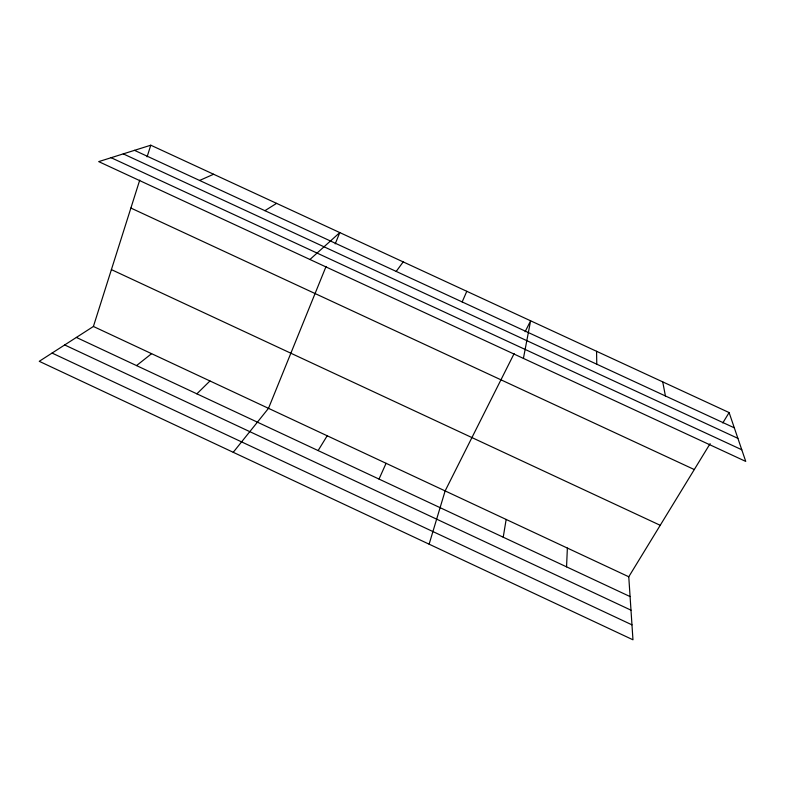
<?xml version="1.0" encoding="UTF-8"?>
<svg xmlns="http://www.w3.org/2000/svg" width="785" height="785" viewBox="0 0 785 785"><rect width="100%" height="100%" fill="white"/><g stroke="black" fill="none" stroke-linecap="round" stroke-linejoin="round"><path stroke-width="1.18" d="M566.554 566.848L567.369 548.067M503.224 537.205L506.158 519.444M523.409 358.402L530.611 320.8L525.116 331.731M429.12 544.182L445.134 490.919L514.136 353.584M710.121 443.653L628.765 576.769L632.965 639.795L39.25 361.316L93.405 326.472L139.73 180.118M147.089 156.843L150.779 145.205L729.118 412.576L745.75 461.423L98.714 161.622L150.779 145.205M326.06 266.449L268.499 408.328L233.233 452.307M335.215 243.87L339.787 232.586L309.938 259.492M462.169 301.931L466.8 291.304M379.018 479.076L386.083 463.307M722.789 422.938L729.118 412.576M318.121 450.57L327.198 435.773M396.209 271.414L403.196 261.896M196.878 393.834L209.958 380.96M136.531 365.594L151.593 353.672M264.918 210.674L276.585 203.364M199.596 180.462L213.589 174.241M134.49 150.337L734.309 427.835M123.274 153.88L737.9 438.354M111.127 157.707L741.776 449.756M130.889 208.054L694.293 469.548M111.401 269.608L660.224 525.302M93.405 326.472L628.765 576.769M76.371 337.432L630.08 596.58M64.684 344.949L630.993 610.171M52.075 353.064L631.964 624.85M662.726 381.883L665.425 395.964M596.561 351.297L596.777 364.211"/></g></svg>
